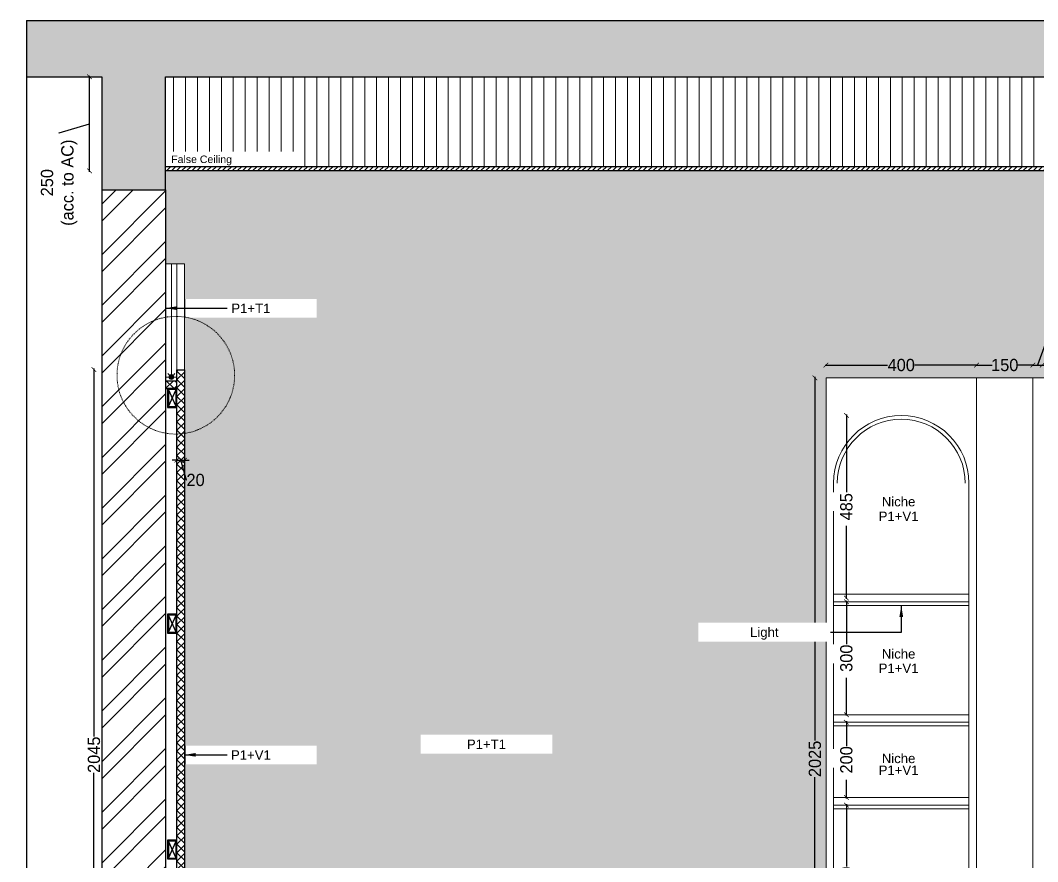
# Model space of a CAD drawing. Header units: millimetres. Extents: x 75500 to 345360, y -224327 to 19532.
# Drawn here: x 170703 to 173407, y -99514 to -97279 of the extents above; entities that cross this region are included whole.
import ezdxf

# ---------------------------------------------------------------- set-up
doc = ezdxf.new("R2010")
doc.units = ezdxf.units.MM
doc.header["$LTSCALE"] = 0.01
doc.linetypes.add('ZWCAD_ISO03W100', pattern=[30, 12, -18])
doc.layers.add('A- Ele 4', color=250, linetype='Continuous', lineweight=15, true_color=0x333333)
doc.layers.add('A- Wall Hatch', color=8, linetype='Continuous')
doc.layers.add('e .05', color=253, linetype='Continuous')
for name, color, linetype, lineweight in [('A-Ele 6', 250, 'Continuous', 0), ('A-WALL', 7, 'Continuous', 30), ('B. no.', 2, 'Continuous', 0), ('Cut', 1, 'Continuous', 25), ('furniture section', 7, 'Continuous', 25), ('hatch', 251, 'Continuous', 0), ('Lights', 14, 'Continuous', 20)]:
    doc.layers.add(name, color=color, linetype=linetype, lineweight=lineweight)
doc.styles.add('ISOCP2', font='GOTHIC.TTF')
doc.styles.get("Standard").update_dxf_attribs({"font": 'arial.ttf'})
doc.dimstyles.new('77', dxfattribs={"dimscale": 0.25, "dimtxt": 130, "dimasz": 100, "dimexe": 5, "dimexo": 1, "dimgap": 0.25, "dimtad": 0, "dimdec": 0, "dimrnd": 5, "dimzin": 0, "dimdsep": 46, "dimtxsty": 'ISOCP2', "dimblk": 'ARCHTICK', "dimcen": 0, "dimdle": 100, "dimclrd": 1, "dimclre": 256, "dimclrt": 256, "dimazin": 0, "dimtm": 1e-09, "dimtfac": 1, "dimtdec": 0, "dimtmove": 1, "dimatfit": 0, "dimfxl": 1, "dimtolj": 1, "dimtzin": 12, "dimlwd": -1, "dimlwe": -1, "dimarcsym": 0})
doc.dimstyles.new('MIGCS IN MM 1 100', dxfattribs={"dimtxt": 40, "dimasz": 30, "dimexe": 180, "dimexo": 100, "dimgap": 25, "dimtad": 0, "dimdec": 0, "dimzin": 0, "dimdsep": 46, "dimtxsty": 'Standard', "dimblk": 'ARCHTICK', "dimcen": 150, "dimse1": 1, "dimse2": 1, "dimclrd": 3, "dimclre": 3, "dimclrt": 3, "dimadec": 0, "dimazin": 0, "dimtfac": 1, "dimtdec": 0, "dimtix": 1, "dimtmove": 2, "dimatfit": 3, "dimfxl": 1, "dimtolj": 1, "dimtzin": 0, "dimarcsym": 0})

# ---------------------------------------------------------------- blocks, each defined once
blk = doc.blocks.new('Cove Light-flat-1-flat-1')
at = {"layer": 'Lights', "lineweight": 0, "transparency": 33554559}
h = blk.add_hatch(color=256, dxfattribs=at)
h.dxf.hatch_style = 1
h.paths.add_polyline_path([(29879.8, 364458.8, -2.414214), (29873.5, 364452.4, -0.414214)])
at = {"layer": 'Lights', "lineweight": 0}
for p, q in [((29879.8, 364459.7), (29879.8, 364465.8)), ((29885, 364457.6), (29889.3, 364461.9)), ((29879.8, 364445.1), (29879.8, 364439)), ((29885, 364447.2), (29889.3, 364442.9)), ((29887.2, 364452.4), (29893.3, 364452.4))]:
    blk.add_line(p, q, dxfattribs=at)
blk.add_circle((29879.8, 364452.4), 6.36, dxfattribs=at)
blk = doc.blocks.new('_ARCHTICK')
at = {"color": 0, "linetype": 'ByBlock', "const_width": 0.15}
blk.add_lwpolyline([(-0.5, -0.5), (0.5, 0.5)], dxfattribs=at)
blk = doc.blocks.new('*D221')
at = {"color": 1, "ltscale": 4, "transparency": 16777216}
for p, q in [((173241.6, -98194.7), (173285.3, -98194.7)), ((173396.6, -98194.7), (173352.8, -98194.7))]:
    blk.add_line(p, q, dxfattribs=at)
at = {"layer": 'Defpoints', "color": 0, "transparency": 16777216}
for p in [(173394.1, -98194.7), (173244.1, -98228.7), (173394.1, -98228.7)]:
    blk.add_point(p, dxfattribs=at)
at = {"color": 1, "transparency": 16777216, "xscale": 12.5, "yscale": 12.5, "zscale": 12.5, "rotation": 180}
blk.add_blockref('_ARCHTICK', (173244.1, -98194.7), dxfattribs=at)
at = {"color": 1, "transparency": 16777216, "xscale": 12.5, "yscale": 12.5, "zscale": 12.5}
blk.add_blockref('_ARCHTICK', (173394.1, -98194.7), dxfattribs=at)
at = {"transparency": 16777216, "insert": (173319.1, -98194.7), "char_height": 32.5, "attachment_point": 5, "style": 'ISOCP2'}
blk.add_mtext('\\A1;150', dxfattribs=at)
blk = doc.blocks.new('*D222')
at = {"color": 1, "ltscale": 4, "transparency": 16777216}
for p, q in [((173426.4, -98139.5), (173406.6, -98194.7)), ((173426.5, -98139.5), (173426.4, -98139.5)), ((173394.1, -98194.7), (173381.6, -98194.7)), ((173394.1, -98194.7), (173419.1, -98194.7)), ((173419.1, -98194.7), (173431.6, -98194.7))]:
    blk.add_line(p, q, dxfattribs=at)
at = {"layer": 'Defpoints', "color": 0, "transparency": 16777216}
for p in [(173419.1, -98194.7), (173394.1, -98228.7), (173419.1, -98228.7)]:
    blk.add_point(p, dxfattribs=at)
at = {"color": 1, "transparency": 16777216, "xscale": 12.5, "yscale": 12.5, "zscale": 12.5}
blk.add_blockref('_ARCHTICK', (173394.1, -98194.7), dxfattribs=at)
at = {"color": 1, "transparency": 16777216, "xscale": 12.5, "yscale": 12.5, "zscale": 12.5, "rotation": 180}
blk.add_blockref('_ARCHTICK', (173419.1, -98194.7), dxfattribs=at)
at = {"transparency": 16777216, "insert": (173450, -98139.5), "char_height": 32.5, "attachment_point": 5, "style": 'ISOCP2'}
blk.add_mtext('\\A1;25', dxfattribs=at)
blk = doc.blocks.new('*D224')
at = {"color": 1, "ltscale": 4, "transparency": 16777216}
for p, q in [((172841.6, -98194.7), (173007.7, -98194.7)), ((173246.6, -98194.7), (173080.5, -98194.7))]:
    blk.add_line(p, q, dxfattribs=at)
at = {"layer": 'Defpoints', "color": 0, "transparency": 16777216}
for p in [(173244.1, -98194.7), (172844.1, -98228.7), (173244.1, -98228.7)]:
    blk.add_point(p, dxfattribs=at)
at = {"color": 1, "transparency": 16777216, "xscale": 12.5, "yscale": 12.5, "zscale": 12.5, "rotation": 180}
blk.add_blockref('_ARCHTICK', (172844.1, -98194.7), dxfattribs=at)
at = {"color": 1, "transparency": 16777216, "xscale": 12.5, "yscale": 12.5, "zscale": 12.5}
blk.add_blockref('_ARCHTICK', (173244.1, -98194.7), dxfattribs=at)
at = {"transparency": 16777216, "insert": (173044.1, -98194.7), "char_height": 32.5, "attachment_point": 5, "style": 'ISOCP2'}
blk.add_mtext('\\A1;400', dxfattribs=at)
blk = doc.blocks.new('*D227')
at = {"color": 1, "ltscale": 4, "transparency": 16777216}
for p, q in [((172898.2, -99361.2), (172898.2, -99527.3)), ((172898.2, -99766.2), (172898.2, -99600.1))]:
    blk.add_line(p, q, dxfattribs=at)
at = {"layer": 'Defpoints', "color": 0, "transparency": 16777216}
for p in [(172898.2, -99363.7), (172950, -99363.7), (172950, -99763.7)]:
    blk.add_point(p, dxfattribs=at)
at = {"color": 1, "transparency": 16777216, "xscale": 12.5, "yscale": 12.5, "zscale": 12.5}
for p, rotation in [((172898.2, -99363.7), 90), ((172898.2, -99763.7), 270)]:
    blk.add_blockref('_ARCHTICK', p, dxfattribs=dict(at, rotation=rotation))
at = {"transparency": 16777216, "insert": (172898.2, -99563.7), "char_height": 32.5, "attachment_point": 5, "rotation": 90, "style": 'ISOCP2'}
blk.add_mtext('\\A1;400', dxfattribs=at)
blk = doc.blocks.new('*D228')
at = {"color": 1, "ltscale": 4, "transparency": 16777216}
for p, q in [((172898.2, -99141.2), (172898.2, -99207.4)), ((172898.2, -99346.2), (172898.2, -99280))]:
    blk.add_line(p, q, dxfattribs=at)
at = {"layer": 'Defpoints', "color": 0, "transparency": 16777216}
for p in [(172898.2, -99143.7), (172999.8, -99143.7), (172999.8, -99343.7)]:
    blk.add_point(p, dxfattribs=at)
at = {"color": 1, "transparency": 16777216, "xscale": 12.5, "yscale": 12.5, "zscale": 12.5}
for p, rotation in [((172898.2, -99143.7), 90), ((172898.2, -99343.7), 270)]:
    blk.add_blockref('_ARCHTICK', p, dxfattribs=dict(at, rotation=rotation))
at = {"transparency": 16777216, "insert": (172898.2, -99243.7), "char_height": 32.5, "attachment_point": 5, "rotation": 90, "style": 'ISOCP2'}
blk.add_mtext('\\A1;200', dxfattribs=at)
blk = doc.blocks.new('*D229')
at = {"color": 1, "ltscale": 4, "transparency": 16777216}
for p, q in [((172898.2, -98821.2), (172898.2, -98937.6)), ((172898.2, -99126.2), (172898.2, -99009.9))]:
    blk.add_line(p, q, dxfattribs=at)
at = {"layer": 'Defpoints', "color": 0, "transparency": 16777216}
for p in [(172898.2, -98823.7), (173024.2, -98823.7), (173024.2, -99123.7)]:
    blk.add_point(p, dxfattribs=at)
at = {"color": 1, "transparency": 16777216, "xscale": 12.5, "yscale": 12.5, "zscale": 12.5}
for p, rotation in [((172898.2, -98823.7), 90), ((172898.2, -99123.7), 270)]:
    blk.add_blockref('_ARCHTICK', p, dxfattribs=dict(at, rotation=rotation))
at = {"transparency": 16777216, "insert": (172898.2, -98973.7), "char_height": 32.5, "attachment_point": 5, "rotation": 90, "style": 'ISOCP2'}
blk.add_mtext('\\A1;300', dxfattribs=at)
blk = doc.blocks.new('*D230')
at = {"color": 1, "ltscale": 4, "transparency": 16777216}
for p, q in [((172898.2, -98326.2), (172898.2, -98535.1)), ((172898.2, -98816.2), (172898.2, -98607.3))]:
    blk.add_line(p, q, dxfattribs=at)
at = {"layer": 'Defpoints', "color": 0, "transparency": 16777216}
for p in [(173044.1, -98328.7), (172898.2, -98813.7), (173044.1, -98813.7)]:
    blk.add_point(p, dxfattribs=at)
at = {"color": 1, "transparency": 16777216, "xscale": 12.5, "yscale": 12.5, "zscale": 12.5}
for p, rotation in [((172898.2, -98328.7), 90), ((172898.2, -98813.7), 270)]:
    blk.add_blockref('_ARCHTICK', p, dxfattribs=dict(at, rotation=rotation))
at = {"transparency": 16777216, "insert": (172898.2, -98571.2), "char_height": 32.5, "attachment_point": 5, "rotation": 90, "style": 'ISOCP2'}
blk.add_mtext('\\A1;485', dxfattribs=at)
blk = doc.blocks.new('*D231')
at = {"color": 1, "ltscale": 4, "transparency": 16777216}
for p, q in [((172814.6, -98226.2), (172814.6, -99192.7)), ((172814.6, -100256.2), (172814.6, -99289.8))]:
    blk.add_line(p, q, dxfattribs=at)
at = {"layer": 'Defpoints', "color": 0, "transparency": 16777216}
for p in [(172814.6, -98228.7), (172844.1, -98228.7), (172844.1, -100253.7)]:
    blk.add_point(p, dxfattribs=at)
at = {"color": 1, "transparency": 16777216, "xscale": 12.5, "yscale": 12.5, "zscale": 12.5}
for p, rotation in [((172814.6, -98228.7), 90), ((172814.6, -100253.7), 270)]:
    blk.add_blockref('_ARCHTICK', p, dxfattribs=dict(at, rotation=rotation))
at = {"transparency": 16777216, "insert": (172814.6, -99241.2), "char_height": 32.5, "attachment_point": 5, "rotation": 90, "style": 'ISOCP2'}
blk.add_mtext('\\A1;2025', dxfattribs=at)
blk = doc.blocks.new('*D241')
at = {"color": 1, "ltscale": 4, "transparency": 16777216}
for p, q in [((171119.1, -98447.5), (171106.6, -98447.5)), ((171119.1, -98447.5), (171139.1, -98447.5)), ((171144.8, -98500.1), (171129.1, -98447.5)), ((171139.1, -98447.5), (171151.6, -98447.5)), ((171145, -98500.1), (171144.8, -98500.1))]:
    blk.add_line(p, q, dxfattribs=at)
at = {"layer": 'Defpoints', "color": 0, "transparency": 16777216}
for p in [(171119.1, -98207.1), (171139.1, -98207.1), (171139.1, -98447.5)]:
    blk.add_point(p, dxfattribs=at)
at = {"color": 1, "transparency": 16777216, "xscale": 12.5, "yscale": 12.5, "zscale": 12.5}
blk.add_blockref('_ARCHTICK', (171119.1, -98447.5), dxfattribs=at)
at = {"color": 1, "transparency": 16777216, "xscale": 12.5, "yscale": 12.5, "zscale": 12.5, "rotation": 180}
blk.add_blockref('_ARCHTICK', (171139.1, -98447.5), dxfattribs=at)
at = {"transparency": 16777216, "insert": (171168.7, -98500.1), "char_height": 32.5, "attachment_point": 5, "style": 'ISOCP2'}
blk.add_mtext('\\A1;20', dxfattribs=at)
blk = doc.blocks.new('ASDFGBwrg')
at = {"layer": 'Cut'}
h = blk.add_hatch(color=256, dxfattribs=at)
h.dxf.hatch_style = 1
h.paths.add_polyline_path([(87923.9, 2882.8), (87923.9, 2857.8), (87973.9, 2857.8), (87973.9, 2882.8)])
h.paths.add_polyline_path([(87926.4, 2880.3), (87926.4, 2860.3), (87971.4, 2860.3), (87971.4, 2880.3)], flags=16)
for p, q in [((87926.4, 2880.3), (87971.4, 2860.3)), ((87926.4, 2860.3), (87971.4, 2880.3))]:
    blk.add_line(p, q, dxfattribs=at)
for points in [[(87923.9, 2882.8), (87973.9, 2882.8), (87973.9, 2857.8), (87923.9, 2857.8)], [(87926.4, 2880.3), (87971.4, 2880.3), (87971.4, 2860.3), (87926.4, 2860.3)]]:
    blk.add_lwpolyline(points, close=True, dxfattribs=at)
blk = doc.blocks.new('*D492')
at = {"color": 1, "ltscale": 4, "transparency": 16777216}
for p, q in [((170898.6, -98204), (170898.6, -99181.5)), ((170898.6, -100256.2), (170898.6, -99278.6))]:
    blk.add_line(p, q, dxfattribs=at)
at = {"layer": 'Defpoints', "color": 0, "transparency": 16777216}
for p in [(170898.6, -98206.5), (171089.1, -98206.5), (171089.1, -100253.7)]:
    blk.add_point(p, dxfattribs=at)
at = {"color": 1, "transparency": 16777216, "xscale": 12.5, "yscale": 12.5, "zscale": 12.5}
for p, rotation in [((170898.6, -98206.5), 90), ((170898.6, -100253.7), 270)]:
    blk.add_blockref('_ARCHTICK', p, dxfattribs=dict(at, rotation=rotation))
at = {"transparency": 16777216, "insert": (170898.6, -99230.1), "char_height": 32.5, "attachment_point": 5, "rotation": 90, "style": 'ISOCP2'}
blk.add_mtext('\\A1;2045', dxfattribs=at)
blk = doc.blocks.new('*D493')
at = {"color": 1, "ltscale": 4, "transparency": 16777216}
for p, q in [((170886.7, -97681.2), (170886.7, -97426.2)), ((170805.7, -97578), (170886.7, -97553.7)), ((170805.7, -97578.1), (170805.7, -97578))]:
    blk.add_line(p, q, dxfattribs=at)
at = {"layer": 'Defpoints', "color": 0, "transparency": 16777216}
for p in [(170886.7, -97428.7), (171089.1, -97428.7), (171089.1, -97678.7)]:
    blk.add_point(p, dxfattribs=at)
at = {"color": 1, "transparency": 16777216, "xscale": 12.5, "yscale": 12.5, "zscale": 12.5}
for p, rotation in [((170886.7, -97428.7), 90), ((170886.7, -97678.7), 270)]:
    blk.add_blockref('_ARCHTICK', p, dxfattribs=dict(at, rotation=rotation))
at = {"transparency": 16777216, "insert": (170805.7, -97710.1), "char_height": 32.5, "attachment_point": 5, "rotation": 90, "style": 'ISOCP2'}
blk.add_mtext('\\A1;250\\P(acc. to AC)', dxfattribs=at)

msp = doc.modelspace()

# ---------------------------------------------------------------- hatches: boundary and pattern name
at = {"layer": 'A-Ele 6'}
h = msp.add_hatch(dxfattribs=at)
h.set_pattern_fill('ANSI31', color=256, scale=10, angle=45)
h.set_pattern_definition([(90, (170094.08, -97666.718), (-31.75, 2e-15), [])])
h.paths.add_polyline_path([(171089.1, -97666.7), (171089.1, -97428.7), (174809.1, -97428.7), (174809.1, -97666.7)])
at = {"layer": 'hatch'}
h = msp.add_hatch(dxfattribs=at)
h.set_pattern_fill('AR-CONC', color=256)
h.set_pattern_definition([(50, (169724.08, -97728.72), (182.1847, -15.939), [19.05, -209.55]), (355, (169724.08, -97728.72), (-35.2434, 191.057), [15.24, -167.6406]), (100.4514, (169739.26, -97730.05), (146.941, 175.118), [16.19, -178.09]), (46.184, (169724.08, -97677.92), (271.079, -42.042), [28.575, -314.325]), (96.6356, (169746.67, -97681.42), (237.404, 247.426), [24.285, -267.136]), (351.184, (169724.08, -97677.92), (237.404, 247.426), [22.86, -251.46]), (21, (169749.48, -97690.62), (151.6144, -102.265), [19.05, -209.55]), (326, (169749.48, -97690.62), (61.802, 184.188), [15.24, -167.64]), (71.4514, (169762.12, -97699.14), (213.4164, 81.923), [16.19, -178.09]), (37.5, (169724.08, -97728.72), (3.0886, 84.55504), [0, -165.608, 0, -170.18, 0, -168.275]), (7.5, (169724.08, -97728.72), (66.8197, 100.1806), [0, -97.028, 0, -161.798, 0, -64.135]), (327.5, (169667.44, -97728.72), (135.5906, -5.72874), [0, -63.5, 0, -198.12, 0, -262.89]), (317.5, (169642.04, -97728.72), (148.1292, 25.4265), [0, -82.55, 0, -131.572, 0, -186.69])])
h.paths.add_polyline_path([(170719.1, -97278.7), (170719.1, -97428.7), (170919.1, -97428.7), (170919.1, -97728.7), (171089.1, -97728.7), (171089.1, -97428.7), (174809.1, -97428.7), (174809.1, -97728.7), (174979.1, -97728.7), (174979.1, -97428.7), (175179.1, -97428.7), (175179.1, -97278.7)])
h = msp.add_hatch(dxfattribs=at)
h.set_pattern_fill('ANSI31', color=256, scale=3)
h.set_pattern_definition([(45, (170094.0805, -97678.718), (-6.735192, 6.735192), [])])
h.paths.add_polyline_path([(171089.1, -97666.7), (171089.1, -97678.7), (174809.1, -97678.7), (174809.1, -97666.7)])
h = msp.add_hatch(dxfattribs=at)
h.set_pattern_fill('DOTS', color=256, scale=20)
h.set_pattern_definition([(0, (171089.08, -100253.718), (15.875, 31.75), [0, -31.75])])
h.paths.add_polyline_path([(171089.1, -97728.7), (171089.1, -97678.7), (174719.1, -97678.7), (174719.1, -98278.9), (174719.1, -98617.9), (174759.1, -98617.9), (174759.1, -98613.8), (174769.9, -98603, 0.198912), (174774.4, -98604.9, 0.198912), (174778.9, -98603), (174789.1, -98613.2), (174789.1, -99025.9), (174719.1, -99025.9), (174719.1, -99114.8), (174719.1, -99268.8), (174719.1, -99281.9), (174789.1, -99281.9), (174789.1, -99329.3), (174719.1, -99329.3), (174665.1, -99373.7), (174665.1, -100253.7), (174019.1, -100253.7), (174019.1, -98228.7), (173419.1, -98228.7), (173394.1, -98228.7), (173244.1, -98228.7), (172844.1, -98228.7), (172844.1, -100253.7), (171551.1, -100253.7), (171551.1, -100247.7), (171551.1, -100089.2), (171551.1, -100059.2), (171551.1, -99900.7), (171551.1, -99894.7), (171551.1, -99890.7), (171551.1, -99878.7), (171451.1, -99878.7), (171451.1, -99838.7, 0.00012), (171451.1, -99838.7, 0.414073), (171441.1, -99828.7), (171161.1, -99828.7, 0.417977), (171151.1, -99838.8), (171151.1, -100253.7), (171139.1, -100253.7), (171139.1, -98207.1), (171139.1, -97925.5), (171089.1, -97925.5)])
h = msp.add_hatch(dxfattribs=at)
h.set_pattern_fill('ANSI32', color=256, scale=10, angle=360)
h.set_pattern_definition([(45, (169924.08, -100378.72), (-67.352, 67.352), []), (45, (169968.98, -100378.72), (-67.352, 67.352), [])])
h.paths.add_polyline_path([(170919.1, -100378.7), (171089.1, -100378.7), (171089.1, -97728.7), (170919.1, -97728.7)])
h.paths.add_polyline_path([(174809.1, -100378.7), (174979.1, -100378.7), (174979.1, -97728.7), (174809.1, -97728.7)])
h = msp.add_hatch(dxfattribs=at)
h.set_pattern_fill('ANSI37', color=256, scale=5, angle=180)
h.set_pattern_definition([(225, (171119.08, -100253.718), (11.22532, -11.22532), []), (315, (171119.08, -100253.718), (11.22532, 11.22532), [])])
h.paths.add_polyline_path([(171119.1, -98207.1), (171139.1, -98207.1), (171139.1, -100253.7), (171119.1, -100253.7)])
h = msp.add_hatch(dxfattribs=at)
h.set_pattern_fill('ANSI37', color=256, scale=5, angle=180)
h.set_pattern_definition([(225, (171089.08, -98257.06), (11.225, -11.225), []), (315, (171089.08, -98257.06), (11.225, 11.225), [])])
h.paths.add_polyline_path([(171089.1, -98237.1), (171089.1, -98257.1), (171119.1, -98257.1), (171119.1, -98237.1)])

# ---------------------------------------------------------------- linework, layer by layer
at = {"layer": 'A-Ele 6'}
msp.add_line((173394.1, -98228.7), (173394.1, -100328.7), dxfattribs=at)
at = {"layer": 'A-WALL'}
for p, q in [((170719.1, -97278.7), (175179.1, -97278.7)), ((170919.1, -97728.7), (170919.1, -100378.7)), ((171089.1, -97728.7), (171089.1, -100378.7))]:
    msp.add_line(p, q, dxfattribs=at)
msp.add_lwpolyline([(170719.1, -97428.7), (170919.1, -97428.7), (170919.1, -97728.7), (171089.1, -97728.7), (171089.1, -97428.7), (174809.1, -97428.7), (174809.1, -97728.7), (174979.1, -97728.7), (174979.1, -97428.7), (175179.1, -97428.7)], dxfattribs=at)
at = {"layer": 'Defpoints'}
msp.add_line((170719.1, -97278.7), (170719.1, -100528.7), dxfattribs=at)
at = {"layer": 'e .05', "linetype": 'Continuous', "lineweight": 5}
msp.add_line((171119.1, -98207.1), (171119.1, -97925.5), dxfattribs=at)
for points in [[(173244.1, -100328.7), (174019.1, -100328.7), (174019.1, -98228.7), (173244.1, -98228.7)], [(172864.1, -98803.7), (173224.1, -98803.7), (173224.1, -98823.7), (172864.1, -98823.7)], [(172864.1, -99123.7), (173224.1, -99123.7), (173224.1, -99143.7), (172864.1, -99143.7)], [(172864.1, -99343.7), (173224.1, -99343.7), (173224.1, -99363.7), (172864.1, -99363.7)]]:
    msp.add_lwpolyline(points, close=True, dxfattribs=at)
at = {"layer": 'furniture section'}
msp.add_lwpolyline([(171089.1, -98237.1), (171089.1, -98257.1), (171119.1, -98257.1), (171119.1, -98237.1)], close=True, dxfattribs=at)
at = {"layer": 'Lights'}
for p, q in [((171104.4, -98213), (171104.4, -97925.5)), ((172864.1, -98833.7), (173224.1, -98833.7)), ((172864.1, -99153.7), (173224.1, -99153.7)), ((172864.1, -99373.7), (173224.1, -99373.7))]:
    msp.add_line(p, q, dxfattribs=at)
msp.add_lwpolyline([(173214.1, -98508.7, 1), (172874.1, -98508.7)], format="xyb", dxfattribs=at)

# ---------------------------------------------------------------- block references
at = {"layer": 'B. no.', "rotation": 90}
msp.add_blockref('Cove Light-flat-1-flat-1', (535556.8, -128106.3), dxfattribs=at)
at = {"layer": 'Cut', "xscale": -1, "rotation": 269.9999999999994}
for p in [(168236.3, -186230.9), (168236.3, -186830.9), (168236.3, -187430.9)]:
    msp.add_blockref('ASDFGBwrg', p, dxfattribs=at)

# ---------------------------------------------------------------- dimensions: what is measured, and where the dimension line sits
at = {"ltscale": 4}
dim = msp.add_linear_dim(base=(173419.1, -98194.7), p1=(173394.1, -98228.7), p2=(173419.1, -98228.7), angle=0, dimstyle='77', override={"dimasz": 50, "dimpost": '\\X', "dimblk": 'ARCHTICK', "dimdle": 10, "dimse1": 1, "dimse2": 1, "dimclre": 253}, dxfattribs=at)
dim.commit()
dim.dimension.update_dxf_attribs({"geometry": '*D222', "text_midpoint": (173426.6, -98139.5), "dimtype": 161})
for p1, p2, distance, picture, middle in [((172844.1, -98228.7), (173244.1, -98228.7), 34, '*D224', (173044.1, -98194.7)), ((173244.1, -98228.7), (173394.1, -98228.7), 34, '*D221', (173319.1, -98194.7)), ((171089.1, -100253.7), (171089.1, -98206.5), 190.5, '*D492', (170898.6, -99230.1)), ((171119.1, -98207.1), (171139.1, -98207.1), -240.5, '*D241', (171145, -98500.1)), ((172844.1, -100253.7), (172844.1, -98228.7), 29.5, '*D231', (172814.6, -99241.2)), ((173044.1, -98328.7), (173044.1, -98813.7), -145.9, '*D230', (172898.2, -98571.2)), ((173024.2, -99123.7), (173024.2, -98823.7), 126, '*D229', (172898.2, -98973.7)), ((172999.8, -99343.7), (172999.8, -99143.7), 101.6, '*D228', (172898.2, -99243.7)), ((172950, -99763.7), (172950, -99363.7), 51.8, '*D227', (172898.2, -99563.7))]:
    dim = msp.add_aligned_dim(p1=p1, p2=p2, distance=distance, dimstyle='77', override={"dimasz": 50, "dimpost": '\\X', "dimblk": 'ARCHTICK', "dimdle": 10, "dimse1": 1, "dimse2": 1, "dimclre": 253}, dxfattribs=at)
    dim.commit()
    dim.dimension.update_dxf_attribs({"geometry": picture, "text_midpoint": middle})

# ---------------------------------------------------------------- leaders
at = {"layer": 'A- Ele 4', "color": 8}
msp.add_leader([(173044.1, -98833.7), (173044.1, -98905.3), (172723.2, -98905.3)], dimstyle='MIGCS IN MM 1 100', override={"dimgap": 20, "dimclrd": 8}, dxfattribs=at)

# ---------------------------------------------------------------- next in the draw order: texts
at = {"lineweight": 0, "transparency": 33554687, "char_height": 25, "width": 325.333, "attachment_point": 7, "bg_fill": 2}
for s, insert in [('\\pxqc;P1+T1', (171153, -98056.5)), ('\\pxqc;P1+V1', (172874.3, -98609.1)), ('\\pxqc;P1+V1', (172874.3, -99012.9)), ('\\pxqc;P1+T1', (171779, -99214.7)), ('\\pxqc;P1+V1', (171153, -99243.3)), ('\\pxqc;P1+V1', (172874.3, -99283.8))]:
    msp.add_mtext(s, dxfattribs=dict(at, insert=insert))
at = {"layer": 'A- Wall Hatch', "color": 254, "lineweight": 0, "transparency": 33554687, "insert": (171103.9, -97663.9), "char_height": 20, "width": 325.333, "attachment_point": 7, "bg_fill": 2}
msp.add_mtext('False Ceiling', dxfattribs=at)

# ---------------------------------------------------------------- next in the draw order: linework, layer by layer
at = {"layer": 'A-Ele 6', "color": 14, "linetype": 'ZWCAD_ISO03W100', "ltscale": 10}
msp.add_circle((171116.1, -98221.7), 156.3, dxfattribs=at)
at = {"layer": 'e .05', "linetype": 'Continuous', "lineweight": 5}
msp.add_lwpolyline([(171139.1, -98207.1), (171139.1, -97925.5), (171089.1, -97925.5)], dxfattribs=at)
msp.add_lwpolyline([(172844.1, -98228.7), (173244.1, -98228.7), (173244.1, -100253.7), (172844.1, -100253.7)], close=True, dxfattribs=at)
msp.add_lwpolyline([(172864.1, -100233.7), (173224.1, -100233.7), (173224.1, -98508.7, 1), (172864.1, -98508.7)], format="xyb", close=True, dxfattribs=at)
at = {"layer": 'furniture section'}
for points in [[(171089.1, -97666.7), (174809.1, -97666.7), (174809.1, -97678.7), (171089.1, -97678.7)], [(171119.1, -98207.1), (171139.1, -98207.1), (171139.1, -100253.7), (171119.1, -100253.7)]]:
    msp.add_lwpolyline(points, close=True, dxfattribs=at)

# ---------------------------------------------------------------- next in the draw order: dimensions: what is measured, and where the dimension line sits
at = {"ltscale": 4}
dim = msp.add_linear_dim(base=(170886.7, -97428.7), p1=(171089.1, -97678.7), p2=(171089.1, -97428.7), angle=90, text='<>\\P(acc. to AC)', dimstyle='77', override={"dimasz": 50, "dimpost": '\\X', "dimtxsty": 'ISOCP2', "dimblk": 'ARCHTICK', "dimdle": 10, "dimse1": 1, "dimse2": 1, "dimclre": 253}, dxfattribs=at)
dim.commit()
dim.dimension.update_dxf_attribs({"geometry": '*D493', "text_midpoint": (170805.7, -97578.2), "dimtype": 161})

# ---------------------------------------------------------------- next in the draw order: leaders
at = {"layer": 'A- Ele 4', "color": 8}
for points in [[(171089.1, -98043.5), (171253, -98043.5)], [(171139.1, -99230.4), (171253, -99230.4)]]:
    msp.add_leader(points, dimstyle='MIGCS IN MM 1 100', override={"dimgap": 20, "dimclrd": 8}, dxfattribs=at)

# ---------------------------------------------------------------- next in the draw order: texts
at = {"lineweight": 0, "transparency": 33554687, "char_height": 25, "width": 325.333, "attachment_point": 7, "bg_fill": 2}
for insert in [(172874.3, -98570.5), (172874.3, -98974.9), (172874.3, -99252.7)]:
    msp.add_mtext('\\pxqc;Niche', dxfattribs=dict(at, insert=insert))

# ---------------------------------------------------------------- next in the draw order: texts
at = {"lineweight": 0, "transparency": 33554687, "insert": (172517.4, -98924.5), "char_height": 25, "width": 325.333, "attachment_point": 7, "bg_fill": 2}
msp.add_mtext('\\pxqc;Light', dxfattribs=at)

doc.saveas('drawing.dxf')
